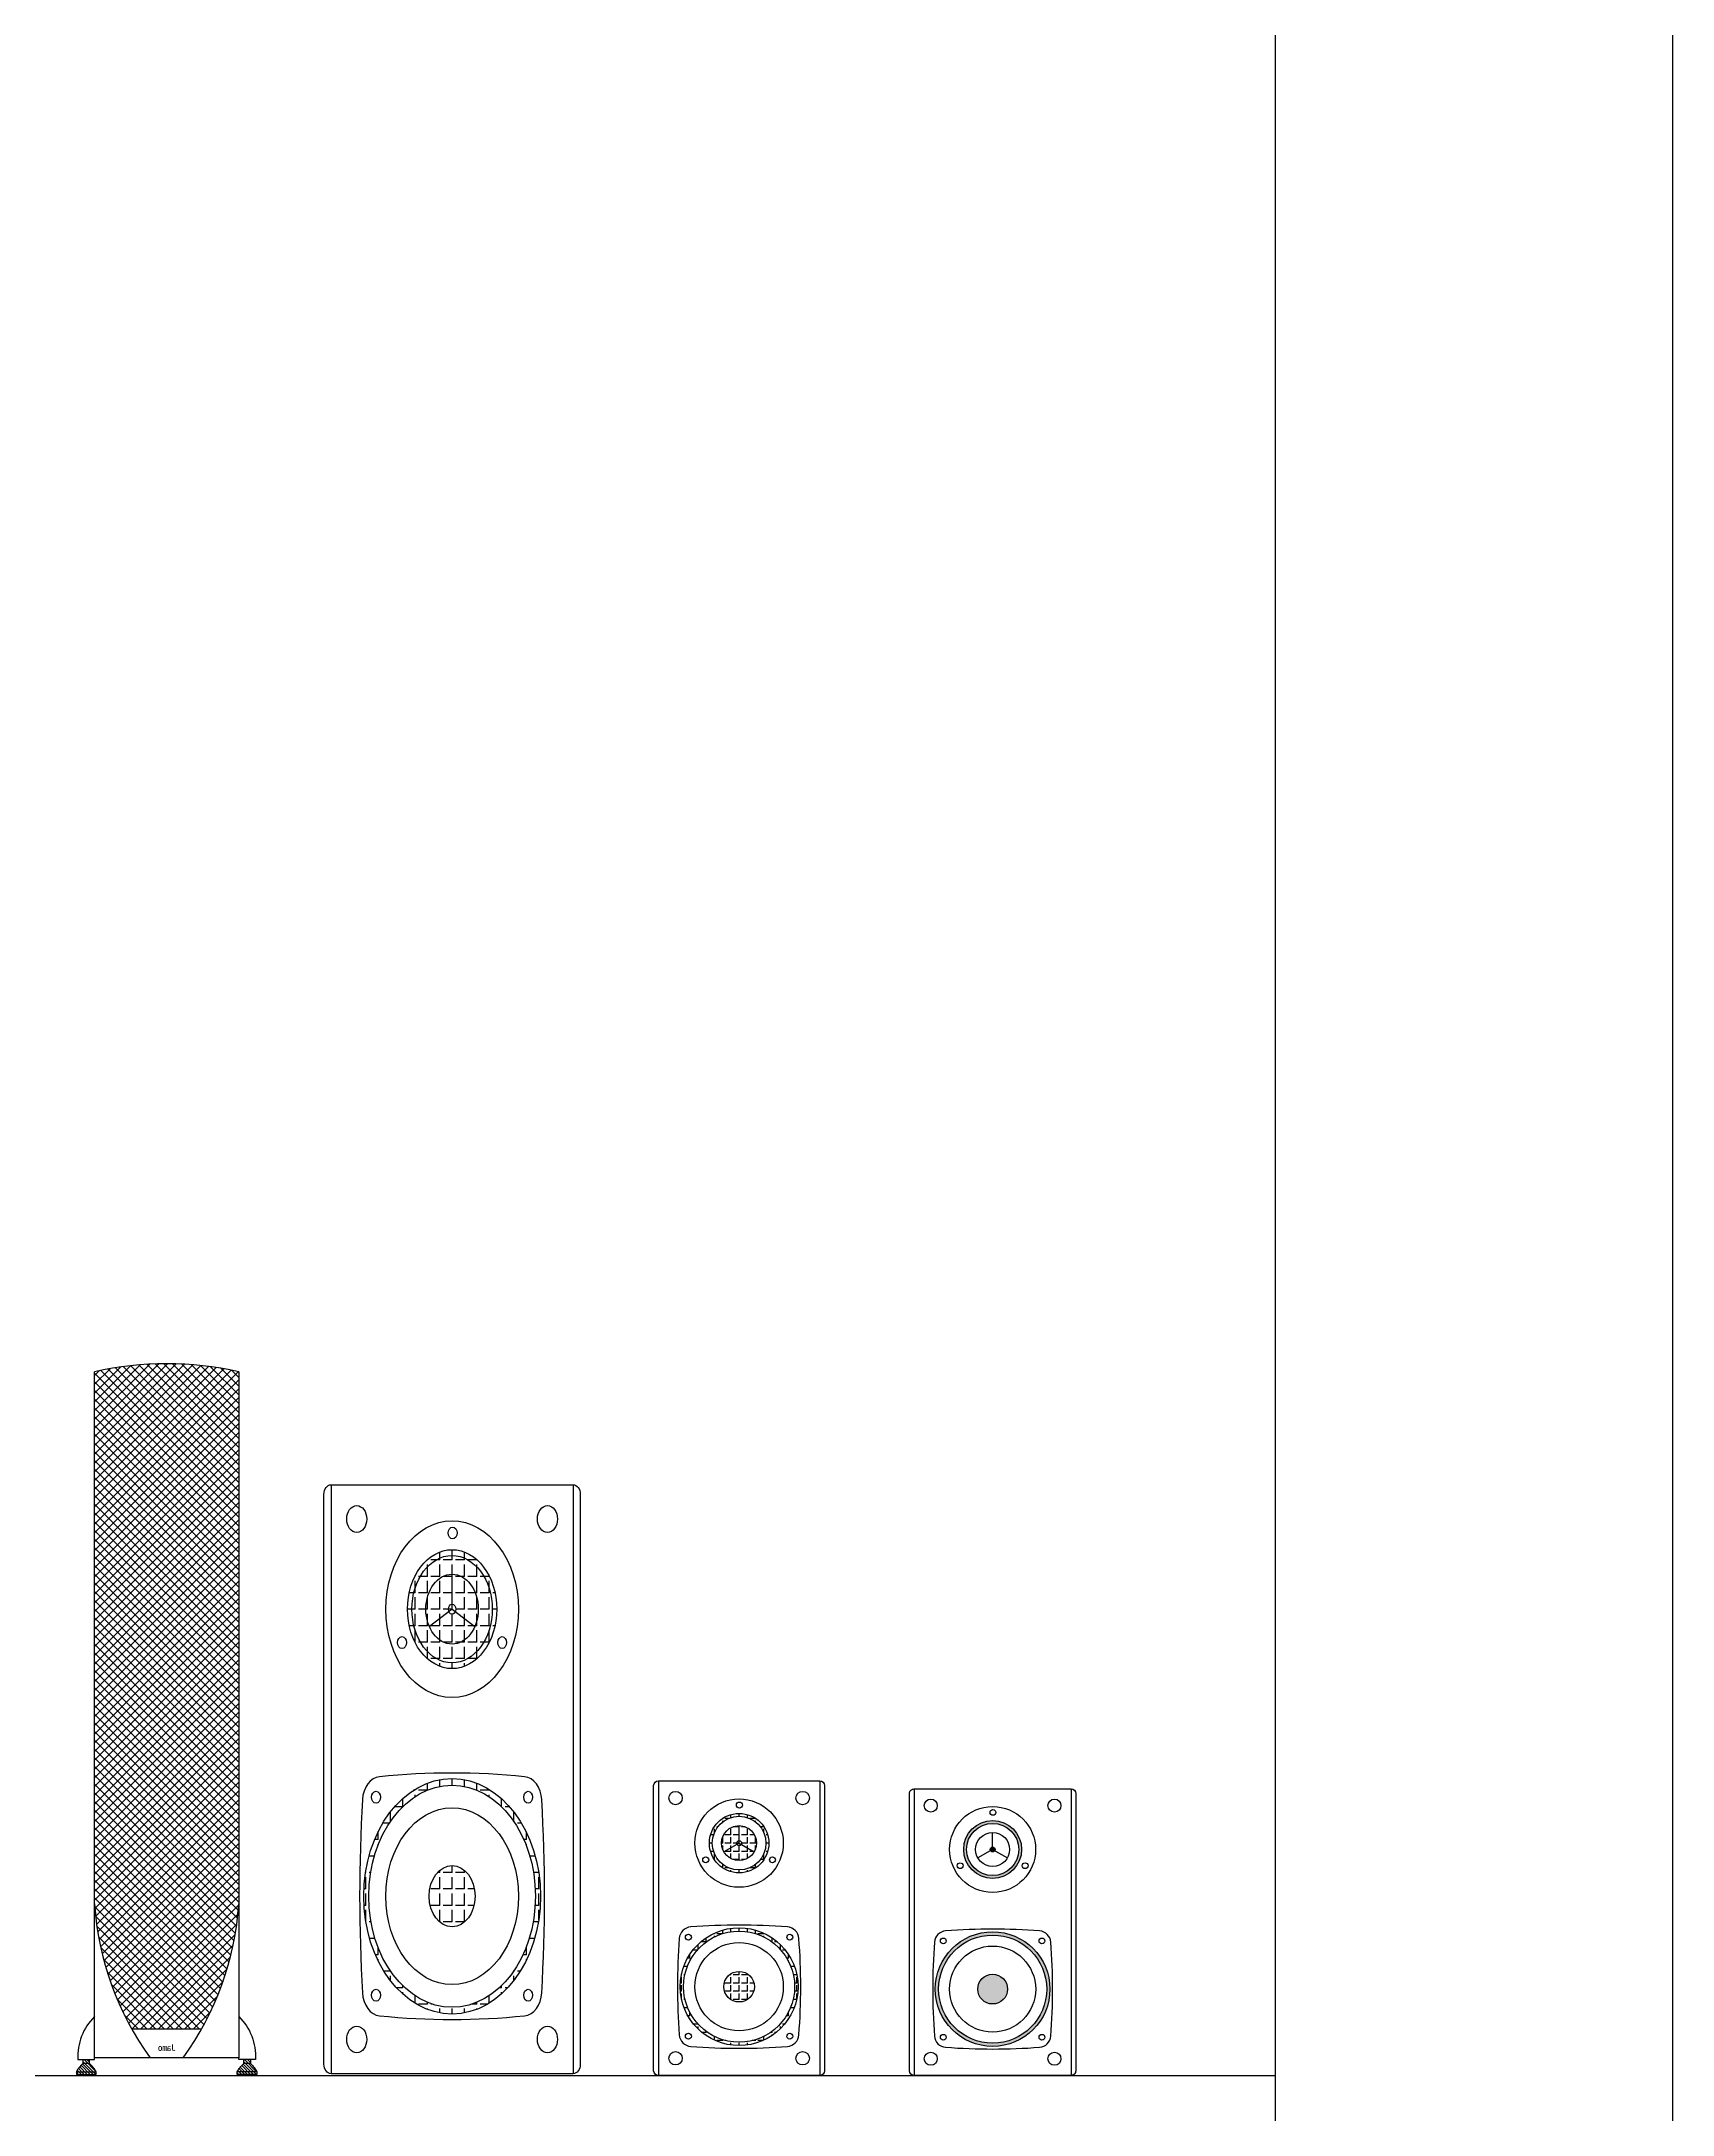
# Model space of a CAD drawing. Header units: inches. Extents: x 11.8 to 54.3, y 10.8 to 35.6.
# Drawn here: x 31.394 to 32.778, y 21.465 to 23.225 of the extents above; entities that cross this region are included whole.
import ezdxf
from ezdxf.enums import TextEntityAlignment as Align

# ---------------------------------------------------------------- set-up
doc = ezdxf.new("R2010")
doc.units = ezdxf.units.IN
doc.header["$MEASUREMENT"] = 0
for name, color, linetype in [('02', 2, 'Continuous'), ('1', 1, 'Continuous'), ('8', 8, 'Continuous'), ('kadrbm', 4, 'Continuous')]:
    doc.layers.add(name, color=color, linetype=linetype)
doc.styles.add('STYLE2', font='')
doc.styles.get('STYLE2').set_extended_font_data('SimHei')
pattern_1 = [(180, (38.89444795393844, 20.45913698922878), (0, 0.006985000000000002), [0.005080000000000001, -0.001905]), (90, (38.89444795393844, 20.45913698922878), (0.006985000000000002, 4.276937690724653e-19), [0.005080000000000001, -0.001905])]
pattern_2 = [(180, (42.10501269149587, 19.42139336766477), (0, 0.01397), [0.007620000000000001, -0.0028575]), (90, (42.10501269149587, 19.42139336766477), (0.0104775, 8.553875381449307e-19), [0.01016, -0.00381])]
pattern_3 = [(135, (60.41850616297212, 21.5538487529112), (0.001237436867076458, 0.001237436867076458), [])]

# ---------------------------------------------------------------- blocks, each defined once
blk = doc.blocks.new('kadrbm')
at = {"layer": 'kadrbm', "color": 4}
blk.add_lwpolyline([(0, 0), (0, 24.79716181331605), (21, 24.79716181331605), (21, 0), (0, 0)], close=True, dxfattribs=at)
blk.add_lwpolyline([(20.66310160432477, 0.325668449208024), (20.66310160432477, 24.46026341759716), (0.3368983956752345, 24.46026341759716), (0.3368983956752345, 0.325668449208024), (20.66310160432477, 0.325668449208024)], dxfattribs=at)

msp = doc.modelspace()

# ---------------------------------------------------------------- hatches: boundary and pattern name
at = {"layer": '8'}
h = msp.add_hatch(dxfattribs=at)
h.set_pattern_fill('ANSI37', color=256, scale=0.06, style=0)
h.set_pattern_definition([(135, (60.41850616297212, 21.59614109144523), (0.003712310601229374, 0.003712310601229375), []), (45.00000000000001, (60.41850616297212, 21.59614109144523), (0.003712310601229375, -0.003712310601229374), [])])
edge = h.paths.add_edge_path()
edge.add_ellipse((31.50039674147026, 21.8311540466958), major_axis=(-0.1919573940052413, 0.1919573940052413), ratio=0.9999999999999998, start_angle=301.96039649666693, end_angle=328.0396035033302, ccw=False)
edge.add_line((31.5616467414982, 22.09562279669545), (31.5616467414982, 21.64412279669987))
edge.add_ellipse((31.31154457843856, 21.66042257481523), major_axis=(0.1772241162178321, 0.1772241162178321), ratio=0.9999999999999851, start_angle=285.6883317167318, end_angle=311.27116536262014, ccw=False)
edge.add_line((31.53008871400722, 21.53772279669566), (31.47070476904971, 21.53772279669566))
edge.add_ellipse((31.68924890461837, 21.66042257481523), major_axis=(-0.1772241162178355, 0.1772241162178354), ratio=0.9999999999999768, start_angle=48.728834637380714, end_angle=74.31166828326968, ccw=False)
edge.add_line((31.43914674155873, 21.64412279669987), (31.43914674155873, 22.09562279669545))
h = msp.add_hatch(dxfattribs=at)
h.set_pattern_fill('ANGLE', color=256, scale=0.001, style=0)
h.set_pattern_definition(pattern_2)
edge = h.paths.add_edge_path()
edge.add_ellipse((31.74262260287994, 21.89417533771403), major_axis=(-1.466835922669935e-15, 0.05050675328506623), ratio=0.75, start_angle=1.641166215635175e-12, end_angle=360.0000000000016)
edge = h.paths.add_edge_path(flags=16)
edge.add_ellipse((31.74262260287994, 21.89417533771403), major_axis=(3.605126212518997e-15, 0.04553323820143124), ratio=0.75, start_angle=1.526666247102488e-13, end_angle=360.0000000000002)
edge = h.paths.add_edge_path(flags=0)
edge.add_ellipse((31.74262260287994, 21.89417533771403), major_axis=(5.546571950546098e-15, 0.02968016196269309), ratio=0.7499999999999999, start_angle=6.679164831073385e-12, end_angle=360.0000000000067)
edge = h.paths.add_edge_path(flags=0)
edge.add_ellipse((31.74262260287994, 21.89417533771403), major_axis=(-2.304601443339176e-15, 0.004201904393994482), ratio=0.75, start_angle=1.08011636982501e-11, end_angle=360.0000000000108)
h = msp.add_hatch(dxfattribs=at)
h.set_pattern_fill('ANGLE', color=256, scale=0.001, style=0)
h.set_pattern_definition(pattern_2)
edge = h.paths.add_edge_path()
edge.add_ellipse((31.74262260287994, 21.89417533771403), major_axis=(-2.304601443339175e-15, 0.004201904393994481), ratio=0.75, start_angle=0, end_angle=360)
h = msp.add_hatch(dxfattribs=at)
h.set_pattern_fill('ANGLE', color=256, scale=0.001, style=0)
h.set_pattern_definition(pattern_1)
h.paths.add_polyline_path([(31.96093451817048, 21.69552797425341, 1), (32.0114412714354, 21.69552797425341, 1)])
h.paths.add_polyline_path([(31.96342127575533, 21.69552797425341, -1), (32.00895451396697, 21.69552797425341, -1)], flags=16)
h.paths.add_polyline_path([(31.97134781387628, 21.69552797425341, -1), (32.00102797584601, 21.69552797425341, -1)], flags=0)
h.paths.add_polyline_path([(31.9840869426587, 21.69552797425341, -1), (31.9882888470636, 21.69552797425341, -1)], flags=0)
h = msp.add_hatch(color=256, dxfattribs=at)
h.dxf.hatch_style = 1
h.paths.add_polyline_path([(32.17679750259028, 21.69016437898891, 1), (32.22593047216994, 21.69016437898891, 1)])
h.paths.add_polyline_path([(32.179216620312, 21.69016437898891, -1), (32.22351135444821, 21.69016437898891, -1)], flags=16)
h.paths.add_polyline_path([(32.18692755655844, 21.69016437898891, -1.000000035033742), (32.21580041820177, 21.69016437898891, -1.000000035033742)], flags=0)
h.paths.add_polyline_path([(32.19932018107262, 21.69016437898891, -1), (32.20340779368759, 21.69016437898891, -1)], flags=0)
h = msp.add_hatch(dxfattribs=at)
h.set_pattern_fill('ANGLE', color=256, scale=0.001, style=0)
h.set_pattern_definition(pattern_1)
edge = h.paths.add_edge_path()
edge.add_arc((31.98618789486115, 21.69552797425341), 0.002100952196997241, 0, 360)
h = msp.add_hatch(color=256, dxfattribs=at)
edge = h.paths.add_edge_path()
edge.add_arc((32.20136398743831, 21.69016437898891), 0.002043806297238917, 0, 360)
h = msp.add_hatch(dxfattribs=at)
h.set_pattern_fill('ANGLE,_O', color=256, scale=0.001)
h.set_pattern_definition(pattern_1)
edge = h.paths.add_edge_path()
edge.add_ellipse((31.98618789486115, 21.57366212316184), major_axis=(-0.03535533905932847, 0.03535533905932847), ratio=0.9999999999999378, start_angle=44.99999999999312, end_angle=225.0000000000075, ccw=False)
edge.add_ellipse((31.98618789486115, 21.57366212316184), major_axis=(0.03535533905932786, 0.03535533905932787), ratio=0.9999999999999727, start_angle=-44.99999999999511, end_angle=134.9999999999906, ccw=False)
edge = h.paths.add_edge_path(flags=16)
edge.add_ellipse((31.98618789486115, 21.57366212316184), major_axis=(-0.03333780774137364, 0.03333780774137364), ratio=0.9999999999999816, start_angle=45.00000000000053, end_angle=225.0000000000005)
edge.add_ellipse((31.98618789486115, 21.57366212316184), major_axis=(-0.03333780774137364, 0.03333780774137364), ratio=0.9999999999999816, start_angle=225.0000000000005, end_angle=405.0000000000006)
edge = h.paths.add_edge_path(flags=0)
edge.add_ellipse((31.98618789486115, 21.57366212316184), major_axis=(0.02654398093203327, 0.02654398093203325), ratio=0.9999999999999444, start_angle=134.9999999999946, end_angle=315.0000000000022)
edge.add_ellipse((31.98618789486115, 21.57366212316184), major_axis=(-0.02654398093203339, 0.02654398093203339), ratio=0.9999999999999358, start_angle=225.0000000000037, end_angle=404.9999999999999)
edge = h.paths.add_edge_path(flags=0)
edge.add_ellipse((31.98618789486115, 21.57366212316184), major_axis=(0.009193208305603415, 0.009193208305603415), ratio=0.9999999999998898, start_angle=134.9999999999747, end_angle=315.0000000000078)
edge.add_ellipse((31.98618789486115, 21.57366212316184), major_axis=(-0.009193208305603988, 0.00919320830560399), ratio=0.9999999999997645, start_angle=225.0000000000123, end_angle=405.0000000000289)
h = msp.add_hatch(color=256, dxfattribs=at)
h.dxf.hatch_style = 1
edge = h.paths.add_edge_path()
edge.add_ellipse((32.20136398743831, 21.57161327905406), major_axis=(-0.03439367383691392, 0.03439367383691392), ratio=0.9999999999999746, start_angle=44.99999999999329, end_angle=225.0000000000067, ccw=False)
edge.add_ellipse((32.20136398743831, 21.57161327905406), major_axis=(-0.03439367383691392, 0.03439367383691392), ratio=0.9999999999999746, start_angle=-134.9999999999933, end_angle=44.99999999999329, ccw=False)
edge = h.paths.add_edge_path(flags=16)
edge.add_ellipse((32.20136398743831, 21.57161327905406), major_axis=(0.0324310193708082, 0.03243101937080815), ratio=0.9999999999999691, start_angle=134.9999999999991, end_angle=314.9999999999991)
edge.add_ellipse((32.20136398743831, 21.57161327905406), major_axis=(0.0324310193708082, 0.03243101937080815), ratio=0.9999999999999691, start_angle=314.9999999999991, end_angle=494.9999999999991)
edge = h.paths.add_edge_path(flags=0)
edge.add_ellipse((32.20136398743831, 21.57161327905406), major_axis=(-0.02582198465067894, 0.02582198465067895), ratio=0.9999999999999715, start_angle=45.00000000000477, end_angle=225.0000000000008)
edge.add_ellipse((32.20136398743831, 21.57161327905406), major_axis=(-0.02582198465067894, 0.02582198465067895), ratio=0.9999999999999715, start_angle=225.0000000000008, end_angle=405.0000000000048)
edge = h.paths.add_edge_path(flags=0)
edge.add_ellipse((32.20136398743831, 21.57161327905406), major_axis=(0.00894315303969088, 0.00894315303969085), ratio=0.9999999999997714, start_angle=135.0000000000105, end_angle=314.9999999999934)
edge.add_ellipse((32.20136398743831, 21.57161327905406), major_axis=(0.008943153039691227, 0.00894315303969122), ratio=0.9999999999999808, start_angle=315.0000000000279, end_angle=494.9999999999711)
h = msp.add_hatch(dxfattribs=at)
h.set_pattern_fill('ANGLE,_O', color=256, scale=0.001)
h.set_pattern_definition(pattern_1)
edge = h.paths.add_edge_path()
edge.add_arc((31.98618789486115, 21.57366212316184), 0.01300115986750461, 0, 360)
h = msp.add_hatch(color=256, dxfattribs=at)
h.dxf.hatch_style = 1
edge = h.paths.add_edge_path()
edge.add_arc((32.20136398743831, 21.57161327905406), 0.01264752831910849, 0, 360)
h = msp.add_hatch(dxfattribs=at)
h.set_pattern_fill('ANSI31,_O', color=256, scale=0.02)
h.set_pattern_definition(pattern_3)
edge = h.paths.add_edge_path()
edge.add_ellipse((31.44294995433645, 21.49170022642566), major_axis=(-0.015188107875115, 0.015188107875115), ratio=0.9999999999991339, start_angle=-5.704548053357428, end_angle=18.384931545053973, ccw=False)
edge.add_line((31.42934674155892, 21.50832279669622), (31.42934674155892, 21.51182279670239))
edge.add_line((31.42934674155892, 21.51182279670239), (31.43494674159207, 21.51182279670239))
edge.add_line((31.43494674159207, 21.51182279670239), (31.43494674159207, 21.50832279669622))
edge.add_ellipse((31.42134352869813, 21.49170022642566), major_axis=(0.01518810787511498, 0.01518810787511498), ratio=0.9999999999991372, start_angle=341.6150684549341, end_angle=365.70454805333287, ccw=False)
edge.add_line((31.44054674150881, 21.50132279669843), (31.42374674152576, 21.50132279669843))
h.paths.add_polyline_path([(31.42374674152576, 21.49922279670055), (31.42374674152576, 21.50132279669843), (31.44054674150881, 21.50132279669843), (31.44054674150881, 21.49922279670055)])
h = msp.add_hatch(dxfattribs=at)
h.set_pattern_fill('ANSI31,_O', color=256, scale=0.02)
h.set_pattern_definition(pattern_3)
edge = h.paths.add_edge_path()
edge.add_ellipse((31.5794499543588, 21.49170022642566), major_axis=(-0.01518810787511498, 0.01518810787511498), ratio=0.9999999999991495, start_angle=-5.7045480533390105, end_angle=18.38493154507472, ccw=False)
edge.add_line((31.56584674158127, 21.50832279669622), (31.56584674158127, 21.51182279670239))
edge.add_line((31.56584674158127, 21.51182279670239), (31.57144674161443, 21.51182279670239))
edge.add_line((31.57144674149801, 21.51182279670239), (31.57144674149801, 21.50832279669622))
edge.add_ellipse((31.55784352872049, 21.49170022642566), major_axis=(0.015188107875115, 0.015188107875115), ratio=0.9999999999991334, start_angle=341.615068454928, end_angle=365.70454805333287, ccw=False)
edge.add_line((31.57704674153117, 21.50132279669843), (31.56024674154812, 21.50132279669843))
h.paths.add_polyline_path([(31.57704674153117, 21.50132279669843), (31.57704674153117, 21.49922279670055), (31.56024674154812, 21.49922279670055), (31.56024674154812, 21.50132279669843)])

# ---------------------------------------------------------------- linework, layer by layer
at = {"layer": '02'}
for p, q in [((31.43914674155873, 21.51322279669612), (31.43914674155873, 22.09562279669545)), ((31.5616467414982, 22.09562279669545), (31.5616467414982, 21.51322279669612)), ((31.63387260298238, 21.5077933329586), (31.63387260298238, 21.99179333295534)), ((31.63987260291812, 21.99979333295697), (31.84537260295817, 21.99979333295697)), ((31.63987260291812, 21.99979333295697), (31.63987260291812, 21.49979333295697)), ((31.84537260295817, 21.99979333295697), (31.84537260295817, 21.49979333295697)), ((31.85137260289391, 21.99179333295534), (31.85137260289391, 21.5077933329586)), ((31.74262260287994, 21.89417533771403), (31.74262260287994, 21.92385549968376)), ((31.74262260287994, 21.89417533771403), (31.72334477227175, 21.87933525672916)), ((31.74262260287994, 21.89417533771403), (31.76190043360454, 21.87933525672916)), ((31.71133269151666, 21.74041336767469), (31.70988403077697, 21.74041336767469)), ((31.71133269151666, 21.74041336767469), (31.71133269151666, 21.74132515981828)), ((31.72145289535162, 21.74041336767469), (31.71419019150541, 21.74041336767469)), ((31.72181019155302, 21.74056144429697), (31.72181019155302, 21.7465162333675)), ((31.73228769147297, 21.74372487832362), (31.73228769147297, 21.74948965947179)), ((31.74276519150932, 21.74473700357985), (31.74276519150932, 21.75044345481647)), ((31.75324269142927, 21.74366791594285), (31.75324269142927, 21.74943601431651)), ((31.76372019146563, 21.74044347918162), (31.76372019146563, 21.74640558870952)), ((31.77419769150199, 21.74041336767469), (31.76657769145438, 21.74041336767469)), ((31.77419769150199, 21.74041336767469), (31.77419769150199, 21.74114964446845)), ((31.917687894809, 21.7483369718676), (31.917687894809, 21.4983369718676)), ((32.05468789479688, 21.7483369718676), (32.05468789479688, 21.4983369718676)), ((32.13472718737081, 21.74153697186476), (32.13472718737081, 21.4983369718676)), ((32.2680007873894, 21.74153697186476), (32.2680007873894, 21.4983369718676)), ((31.69037769144395, 21.71399500258768), (31.69037769144395, 21.72218972151959)), ((31.70076134024182, 21.72644336767472), (31.69387813753908, 21.72644336767472)), ((31.7008551914803, 21.72653510980227), (31.7008551914803, 21.7335016697899)), ((31.71133269151666, 21.7350056060378), (31.71133269151666, 21.73660336766543)), ((31.77419769150199, 21.73481694563734), (31.77419769150199, 21.73660336766543)), ((31.78467519153834, 21.72644336767472), (31.78448386563447, 21.72644336767472)), ((31.78467519153834, 21.72644336767472), (31.78467519153834, 21.73324545832211)), ((31.79136706833721, 21.72644336767472), (31.78753269152709, 21.72644336767472)), ((31.79515269145829, 21.71357569757593), (31.79515269145829, 21.72181857412134)), ((31.679900191524, 21.69850336767477), (31.679900191524, 21.70527102699189)), ((31.68935893700452, 21.71247336767474), (31.68379509498824, 21.71247336767474)), ((31.80145011088804, 21.71247336767474), (31.79801019144704, 21.71247336767474)), ((31.80563019149465, 21.69850336767477), (31.80563019149465, 21.70468660796096)), ((31.98618789486115, 21.69552797425341), (31.98618789486115, 21.71036805523827)), ((32.20136398743831, 21.69016437898891), (32.20136398743831, 21.70460080976691)), ((31.679900191524, 21.69850336767477), (31.67685199811583, 21.69850336767477)), ((31.679900191524, 21.69400185237383), (31.679900191524, 21.69469336766552)), ((31.80563019149465, 21.69850336767477), (31.80346760983572, 21.69850336767477)), ((31.80563019149465, 21.69326390477282), (31.80563019149465, 21.69469336766552)), ((31.98618789486115, 21.69552797425341), (31.97333600771141, 21.68810793376097)), ((31.98618789486115, 21.69552797425341), (31.99903978201089, 21.68810793376097)), ((32.20136398743831, 21.69016437898891), (32.18886167151847, 21.68294616359263)), ((32.20136398743831, 21.69016437898891), (32.21386630312533, 21.68294616359263)), ((31.66942269148764, 21.67056336767483), (31.66915629795746, 21.67056336767483)), ((31.66942269148764, 21.67056336767483), (31.66942269148764, 21.67222121696896)), ((31.67668584818945, 21.6845333676748), (31.67228019147639, 21.6845333676748)), ((31.67353106665884, 21.67056336767483), (31.67228019147639, 21.67056336767483)), ((31.73228769147297, 21.67056336767483), (31.73026882546016, 21.67056336767483)), ((31.73228769147297, 21.67056336767483), (31.73228769147297, 21.67249438352802)), ((31.74276519150932, 21.67056336767483), (31.73514519146172, 21.67056336767483)), ((31.74276519150932, 21.67056336767483), (31.74276519150932, 21.67644526023569)), ((31.75324269142927, 21.67056336767483), (31.74562269149807, 21.67056336767483)), ((31.75324269142927, 21.67056336767483), (31.75324269142927, 21.67225215880817)), ((31.81313014301465, 21.6845333676748), (31.80855935768684, 21.6845333676748)), ((31.81608890780241, 21.67056336767483), (31.81171413910103, 21.67056336767483)), ((31.66942269148764, 21.65659336767485), (31.66776455930428, 21.65659336767485)), ((31.66942269148764, 21.65659336767485), (31.66942269148764, 21.66675336766557)), ((31.66942269148764, 21.64262336767488), (31.66942269148764, 21.6527833676656)), ((31.73228769147297, 21.65659336767485), (31.72466769154177, 21.65659336767485)), ((31.73228769147297, 21.65659336767485), (31.73228769147297, 21.66675336766557)), ((31.73228769147297, 21.64262336767488), (31.73228769147297, 21.6527833676656)), ((31.74276519150932, 21.65659336767485), (31.73514519146172, 21.65659336767485)), ((31.74276519150932, 21.65659336767485), (31.74276519150932, 21.66675336766557)), ((31.74276519150932, 21.64262336767488), (31.74276519150932, 21.6527833676656)), ((31.75324269142927, 21.65659336767485), (31.74562269149807, 21.65659336767485)), ((31.75324269142927, 21.65659336767485), (31.75324269142927, 21.66675336766557)), ((31.75324269142927, 21.64262336767488), (31.75324269142927, 21.6527833676656)), ((31.76157107382075, 21.65659336767485), (31.75610019141802, 21.65659336767485)), ((31.81610769153101, 21.65659336767485), (31.81319220763159, 21.65659336767485)), ((31.81610769153101, 21.65659336767485), (31.81610769153101, 21.66675336766557)), ((31.81610769153101, 21.64262336767488), (31.81610769153101, 21.6527833676656)), ((31.66942269148764, 21.64262336767488), (31.66785229186987, 21.64262336767488)), ((31.66942269148764, 21.62866605410737), (31.66942269148764, 21.63881336766563)), ((31.73228769147297, 21.64262336767488), (31.72466769154177, 21.64262336767488)), ((31.73228769147297, 21.62865336767491), (31.73228769147297, 21.63881336766563)), ((31.74276519150932, 21.64262336767488), (31.73514519146172, 21.64262336767488)), ((31.74276519150932, 21.62865336767491), (31.74276519150932, 21.63881336766563)), ((31.75324269142927, 21.64262336767488), (31.74562269149807, 21.64262336767488)), ((31.75324269142927, 21.62865336767491), (31.75324269142927, 21.63881336766563)), ((31.7612214542785, 21.64262336767488), (31.75610019141802, 21.64262336767488)), ((31.81610769153101, 21.64262336767488), (31.81309913684142, 21.64262336767488)), ((31.81610769153101, 21.63044622426888), (31.81610769153101, 21.63881336766563)), ((31.67381665451446, 21.62865336767491), (31.67228019147639, 21.62865336767491)), ((31.73228769147297, 21.62865336767491), (31.73198145712719, 21.62865336767491)), ((31.74276519150932, 21.62865336767491), (31.73514519146172, 21.62865336767491)), ((31.74276519150932, 21.62444201085519), (31.74276519150932, 21.62484336766566)), ((31.75324269142927, 21.62865336767491), (31.74562269149807, 21.62865336767491)), ((31.81582039062393, 21.62865336767491), (31.81142855136183, 21.62865336767491)), ((31.67718546340236, 21.61468336767494), (31.67258206595195, 21.61468336767494)), ((31.679900191524, 21.60071336767497), (31.6775543195288, 21.60071336767497)), ((31.679900191524, 21.60071336767497), (31.679900191524, 21.60688541871705)), ((31.80563019149465, 21.60071336767497), (31.80270774188445, 21.60071336767497)), ((31.80563019149465, 21.60071336767497), (31.80563019149465, 21.60762336631806)), ((31.81266313992434, 21.61468336767494), (31.8084876914834, 21.61468336767494)), ((31.679900191524, 21.59561624409899), (31.679900191524, 21.59690336766571)), ((31.69037769144395, 21.58674336767499), (31.68480798384168, 21.58674336767499)), ((31.69037769144395, 21.58674336767499), (31.69037769144395, 21.5868922685032)), ((31.69037769144395, 21.57869754955673), (31.69037769144395, 21.58293336766574)), ((31.79515269145829, 21.58674336767499), (31.79476541249075, 21.58674336767499)), ((31.79515269145829, 21.58674336767499), (31.79515269145829, 21.5873115735004)), ((31.79515269145829, 21.57906869696954), (31.79515269145829, 21.58293336766574)), ((31.80043722191819, 21.58674336767499), (31.79801019144704, 21.58674336767499)), ((31.80563019149465, 21.59620066312992), (31.80563019149465, 21.59690336766571)), ((31.7008551914803, 21.57277336767502), (31.69538254748092, 21.57277336767502)), ((31.7008551914803, 21.57277336767502), (31.7008551914803, 21.57435216128861)), ((31.7008551914803, 21.56738560128643), (31.7008551914803, 21.56896336766577)), ((31.71133269151666, 21.55956211127259), (31.71133269151666, 21.56588166503853)), ((31.77419769150199, 21.55973762660788), (31.77419769150199, 21.56607032545353)), ((31.78467519153834, 21.57277336767502), (31.78272204488509, 21.57277336767502)), ((31.78467519153834, 21.57277336767502), (31.78467519153834, 21.57463191312773)), ((31.78467519153834, 21.56764181275421), (31.78467519153834, 21.56896336766577)), ((31.78986265827895, 21.57277336767502), (31.78753269152709, 21.57277336767502)), ((31.72181019155302, 21.55880336767505), (31.71419019150541, 21.55880336767505)), ((31.72181019155302, 21.55880336767505), (31.72181019155302, 21.56032582679391)), ((31.72181019155302, 21.55437103770883), (31.72181019155302, 21.5549933676658)), ((31.72596421480172, 21.55880336767505), (31.72466769154177, 21.55880336767505)), ((31.73228769147297, 21.55139761161909), (31.73228769147297, 21.5549933676658)), ((31.74276519150932, 21.55044381625985), (31.74276519150932, 21.5549933676658)), ((31.75324269142927, 21.55145125675982), (31.75324269142927, 21.5549933676658)), ((31.76372019146563, 21.55880336767505), (31.75928099107457, 21.55880336767505)), ((31.76372019146563, 21.55880336767505), (31.76372019146563, 21.56044379189471)), ((31.76372019146563, 21.55448168236681), (31.76372019146563, 21.5549933676658)), ((31.77264192144846, 21.55880336767505), (31.76657769145438, 21.55880336767505)), ((31.53008871400722, 21.53772279669566), (31.47070476904971, 21.53772279669566)), ((31.5616467414982, 21.51322279669612), (31.43914674155873, 21.51322279669612)), ((31.42374674152576, 21.50132279669843), (31.44054674150881, 21.50132279669843)), ((31.43494674159207, 21.50832279669622), (31.42934674155892, 21.50832279669622)), ((31.57704674153117, 21.50132279669843), (31.56024674154812, 21.50132279669843)), ((31.57144674149801, 21.50832279669622), (31.56584674158127, 21.50832279669622)), ((31.84537260295817, 21.49979333295697), (31.63987260291812, 21.49979333295697))]:
    msp.add_line(p, q, dxfattribs=at)
for points in [[(32.05468789479688, 21.4983369718676), (31.917687894809, 21.4983369718676, -0.414213562373095), (31.91368789485184, 21.50233697186841), (31.91368789485184, 21.74433697186678, -0.414213562373095), (31.917687894809, 21.7483369718676), (32.05468789479688, 21.7483369718676, -0.4142135623730648), (32.05868789487046, 21.74433697186678), (32.05868789487046, 21.50233697186841, -0.4142135623730908)], [(32.2680007873894, 21.4983369718676), (32.13472718737081, 21.4983369718676, -0.414213562373095), (32.13083598731079, 21.50222817186942), (32.13083598731079, 21.73764577187749, -0.414213562373095), (32.13472718737081, 21.74153697186476), (32.2680007873894, 21.74153697186476, -0.4142135623730648), (32.27189198733301, 21.73764577187749), (32.27189198733301, 21.50222817186942, -0.4142135623730908)]]:
    msp.add_lwpolyline(points, format="xyb", close=True, dxfattribs=at)
for points in [[(31.43914674155873, 21.54822279669962, 0.2188531506134409), (31.42514674147585, 21.51182279670239), (31.43914674155873, 21.51182279670239), (31.43914674155873, 21.51322279669612)], [(31.5616467414982, 21.54822279669962, -0.2188531506134409), (31.57564674146467, 21.51182279670239), (31.5616467414982, 21.51182279670239), (31.5616467414982, 21.51322279669612)], [(31.42934674155892, 21.51182279670239), (31.42934674155892, 21.50832279669622, 0.1054989929085299), (31.42374674152576, 21.50132279669843), (31.42374674152576, 21.49922279670055), (31.44054674150881, 21.49922279670055), (31.44054674150881, 21.50132279669843, 0.1054989929085299), (31.43494674159207, 21.50832279669622), (31.43494674159207, 21.51182279670239)], [(31.57144674149801, 21.51182279670239), (31.57144674149801, 21.50832279669622, -0.1054989929085299), (31.57704674153117, 21.50132279669843), (31.57704674153117, 21.49922279670055), (31.56024674154812, 21.49922279670055), (31.56024674154812, 21.50132279669843, -0.1054989929085299), (31.56584674158127, 21.50832279669622), (31.56584674158127, 21.51182279670239)]]:
    msp.add_lwpolyline(points, format="xyb", dxfattribs=at)
for centre, radius in [((31.93223751386155, 21.73380541632569), 0.005678183788550086), ((32.04013827586074, 21.73380541632569), 0.005678183788550086), ((31.98618789486115, 21.69552797425341), 0.03750000000000001), ((31.98618789486115, 21.69552797425341), 0.02525337664253312), ((31.98644725888495, 21.72787205873383), 0.002530872991315846), ((32.14888105672777, 21.72740067464393), 0.005523737189501526), ((32.20136398743831, 21.69016437898891), 0.03648000000000001), ((32.20161629669362, 21.72162870436942), 0.002462033245952056), ((32.25384691803244, 21.72740067464393), 0.005523737189501526), ((31.98618789486115, 21.69552797425341), 0.02276661910071562), ((31.98618789486115, 21.69552797425341), 0.01484008098134655), ((32.20136398743831, 21.69016437898891), 0.02456648479785622), ((32.20136398743831, 21.69016437898891), 0.02214736706117616), ((32.20136398743831, 21.69016437898891), 0.01443643077865393), ((31.98618789486115, 21.69552797425341), 0.002100952196997241), ((32.20136398743831, 21.69016437898891), 0.002043806297238917), ((31.95785671184764, 21.68135296819592), 0.002530872991315846), ((32.01451907787465, 21.68135296819592), 0.002530872991315846), ((32.17380341250443, 21.67637493309949), 0.002462033245952056), ((32.22892456225578, 21.67637493309949), 0.002462033245952056), ((31.98618789486115, 21.57366212316184), 0.05), ((31.98618789486115, 21.57366212316184), 0.04714677984763694), ((31.94315242549398, 21.61569193092792), 0.002530872991315846), ((32.02922336422832, 21.61569193092792), 0.002530872991315846), ((32.20136398743831, 21.57161327905406), 0.04864000000000002), ((32.20136398743831, 21.57161327905406), 0.04586438743578122), ((32.15949908274685, 21.61249987603433), 0.002462033245952056), ((32.24322889201336, 21.61249987603433), 0.002462033245952056), ((31.98618789486115, 21.57366212316184), 0.03753885783344959), ((32.20136398743831, 21.57161327905406), 0.03651780090037976), ((31.98618789486115, 21.57366212316184), 0.01300115986750461), ((32.20136398743831, 21.57161327905406), 0.01264752831910849), ((31.94315242549398, 21.53163231539575), 0.002530872991315846), ((32.02922336422832, 21.53163231539575), 0.002530872991315846), ((32.15949908274685, 21.53072668205924), 0.002462033245952056), ((32.24322889201336, 21.53072668205924), 0.002462033245952056), ((31.93223751386155, 21.51286852740951), 0.005678183788550086), ((32.04013827586074, 21.51286852740951), 0.005678183788550086), ((32.14888105672777, 21.51247326908843), 0.005523737189501526), ((32.25384691803244, 21.51247326908843), 0.005523737189501526)]:
    msp.add_circle(centre, radius, dxfattribs=at)
for centre, radius, start, end in [((31.50039674147026, 21.8311540466958), 0.2714687500000096, 76.9603964708346, 103.0396035291654), ((31.68924890461837, 21.66042257481523), 0.2506327487348396, 183.7288346407006, 215.9665350716698), ((31.31154457843856, 21.66042257481523), 0.2506327487348396, 324.0334649283301, 356.2711653592994), ((31.94597367561416, 21.61387634239427), 0.01056823410798097, 94.31057254242768, 175.6894274483031), ((31.98618789486115, 21.08036108146107), 0.5455969408948008, 85.68942745757232, 94.31057254242768), ((32.02640211410814, 21.61387634239427), 0.01056823410798097, 4.31057255169694, 85.68942745757232), ((32.16224359491368, 21.61073367152049), 0.01028077814024389, 94.31057254242768, 175.6894274483031), ((32.20136398743831, 21.09173002568341), 0.5307567041024623, 85.68942745757232, 94.31057254242768), ((32.24048437984654, 21.61073367152049), 0.01028077814024389, 4.31057255169694, 85.68942745757232), ((32.47948893651825, 21.57366212316184), 0.5455969408948008, 175.6894274483031, 184.3105725516969), ((31.49288685308763, 21.57366212316184), 0.5455969408948008, 355.689427448303, 4.31057255169694), ((32.68124724077985, 21.57161327905406), 0.5307567041024623, 175.6894274483031, 184.3105725516969), ((31.72148073398036, 21.57161327905406), 0.5307567041024623, 355.689427448303, 4.31057255169694), ((31.94597367561416, 21.5334479039294), 0.01056823410798097, 184.3105725516969, 265.6894274575723), ((32.02640211410814, 21.5334479039294), 0.01056823410798097, 274.3105725424276, 355.689427448303), ((32.16224359491368, 21.53249288657308), 0.01028077814024389, 184.3105725516969, 265.6894274575723), ((32.24048437984654, 21.53249288657308), 0.01028077814024389, 274.3105725424276, 355.689427448303), ((31.98618789486115, 22.0669631648626), 0.5455969408948008, 265.6894274575723, 274.3105725424276), ((32.20136398743831, 22.05149653241015), 0.5307567041024623, 265.6894274575723, 274.3105725424276)]:
    msp.add_arc(centre, radius, start, end, dxfattribs=at)
at = {"layer": '02', "extrusion": (0, 0, -1)}
for centre, major_axis, ratio, start_param, end_param in [((31.63987260291812, 21.99179333295534), (-4.6309550456913e-15, 0.008), 0.7499999999999999, -1.570796326794452, 1.77635683940025e-12), ((31.84537260295817, 21.99179333295534), (4.6309550456913e-15, 0.008), 0.7499999999999999, -1.77635683940025e-12, 1.570796326794452), ((31.63987260291812, 21.5077933329586), (2.425944645077782e-15, 0.007999999999999998), 0.7500000000000001, 3.141592653589201, 4.712388980384246), ((31.84537260295817, 21.5077933329586), (-2.426811053878641e-15, 0.008), 0.75, 1.570796326795341, 3.141592653589793)]:
    msp.add_ellipse(centre, major_axis=major_axis, ratio=ratio, start_param=start_param, end_param=end_param, dxfattribs=at)
at = {"layer": '02'}
for centre, major_axis, ratio in [((31.66169703138054, 21.9707302218877), (1.926881557539708e-15, 0.01135636757710017), 0.7500000000000001), ((31.74262260287994, 21.89417533771403), (-2.918276810326247e-15, 0.07500000000000001), 0.7499999999999999), ((31.82354817437933, 21.9707302218877), (1.929986092809627e-15, 0.01135636757710017), 0.7500000000000001), ((31.74301164891564, 21.95886350668944), (8.015823112412492e-16, 0.005061745982631691), 0.7499999999999999), ((31.74262260287994, 21.89417533771403), (-1.466835922669935e-15, 0.05050675328506623), 0.75), ((31.74262260287994, 21.89417533771403), (3.605126212518997e-15, 0.04553323820143124), 0.75), ((31.74262260287994, 21.89417533771403), (5.546571950546075e-15, 0.02968016196269309), 0.7499999999999999), ((31.74262260287994, 21.89417533771403), (-2.304601443339175e-15, 0.004201904393994481), 0.75), ((31.70012582841789, 21.86582532559906), (8.015823112412492e-16, 0.005061745982631691), 0.7499999999999999), ((31.7851193774584, 21.86582532559906), (8.015823112412492e-16, 0.005061745982631691), 0.7499999999999999), ((31.74262260287994, 21.65044363554544), (3.098788777975301e-15, 0.09999999999999998), 0.7500000000000003), ((31.74262260287994, 21.65044363554544), (8.774157228395834e-16, 0.09429355969527388), 0.7500000000000002), ((31.67806939877098, 21.73450325106306), (8.015823112412492e-16, 0.005061745982631691), 0.7499999999999999), ((31.8071758069889, 21.73450325106306), (8.015823112412492e-16, 0.005061745982631691), 0.7499999999999999), ((31.74262260287994, 21.65044363554544), (-5.87058423965039e-15, 0.07507771566689916), 0.7499999999999758), ((31.74262260287994, 21.65044363554544), (2.107954497984143e-15, 0.02600231973500922), 0.7500000000000001), ((31.67806939877098, 21.56638402001327), (8.015823112412492e-16, 0.005061745982631691), 0.7499999999999999), ((31.8071758069889, 21.56638402001327), (8.015823112412492e-16, 0.005061745982631691), 0.7499999999999999), ((31.66169703138054, 21.52885644402623), (1.926881557539708e-15, 0.01135636757710017), 0.7500000000000001), ((31.82354817437933, 21.52885644402623), (1.929986092809627e-15, 0.01135636757710017), 0.7500000000000001)]:
    msp.add_ellipse(centre, major_axis=major_axis, ratio=ratio, dxfattribs=at)
for centre, major_axis, ratio, start_param, end_param in [((31.74262260287994, 20.66384155214392), (-1.288047374094244e-14, 1.091193881789601), 0.74999999999995, -0.07523368358857674, 0.07523368358855986), ((31.68230127406766, 21.73087207402487), (-3.981065609443126e-15, 0.02113646821596136), 0.7500000000000162, 0.07523368358983001, 1.495562643205403), ((31.80294393180863, 21.73087207402487), (1.242791739154958e-15, 0.02113646821596092), 0.7500000000000246, -1.495562643205401, -0.07523368358982907), ((32.48257416548201, 21.65044363554544), (9.607738991469887e-15, 1.091193881789592), 0.7500000000000062, 1.495562643206635, 1.646030010383178), ((31.00267104039428, 21.65044363554544), (5.387910584482439e-15, 1.091193881789608), 0.7499999999999953, 4.637155296796426, 4.787622663972963), ((31.68230127406766, 21.57001519706601), (4.704173334911153e-16, 0.02113646821596096), 0.7500000000000342, 1.646030010384225, 3.066358969999742), ((31.80294393180863, 21.57001519706601), (-3.585342920121411e-15, 0.02113646821596138), 0.7500000000000234, 3.21682633717961, 4.637155296795195), ((31.74262260287994, 22.63704571894696), (-1.453262601000184e-14, 1.091193881789604), 0.7499999999999563, 3.066358970001208, 3.216826337178343)]:
    msp.add_ellipse(centre, major_axis=major_axis, ratio=ratio, start_param=start_param, end_param=end_param, dxfattribs=at)
at = {"layer": '1'}
msp.add_line((12.11524059556884, 21.4983369718676), (32.44144380421837, 21.4983369718676), dxfattribs=at)

# ---------------------------------------------------------------- block references
at = {"layer": 'kadrbm'}
msp.add_blockref('kadrbm', (11.77834219989338, 10.82667209920974), dxfattribs=at)

# ---------------------------------------------------------------- texts
at = {"layer": '02', "style": 'STYLE2', "text_generation_flag": 4}
msp.add_text('Jamo', height=0.005600000000002183, rotation=180, dxfattribs=at).set_placement((31.50056082746939, 21.51908039295732), align=Align.CENTER)

doc.saveas('drawing.dxf')
